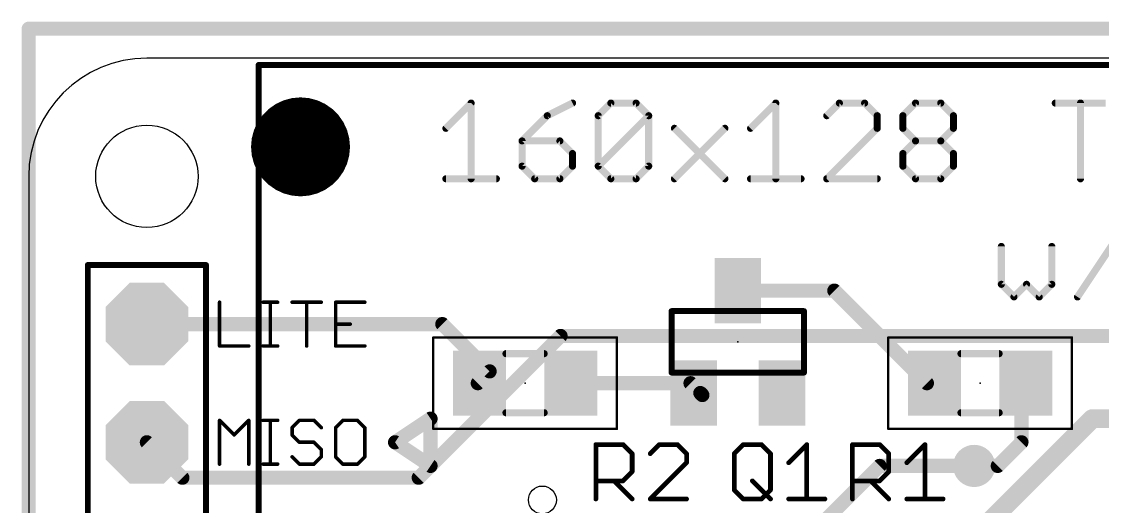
# Model space of a CAD drawing. Extents: x -28.1 to 32.2, y -17.9 to 17.9.
# Drawn here: x -28.09 to -4.86, y 7.51 to 17.93 of the extents above; entities that cross this region are included whole.
import ezdxf

# ---------------------------------------------------------------- set-up
doc = ezdxf.new("R2010")
doc.units = 0
for name, color, linetype in [('1', 12, 'CONTINUOUS'), ('16', 132, 'CONTINUOUS'), ('17', 110, 'CONTINUOUS'), ('18', 110, 'CONTINUOUS'), ('20', 53, 'CONTINUOUS'), ('21', 253, 'CONTINUOUS'), ('22', 253, 'CONTINUOUS'), ('23', 53, 'CONTINUOUS'), ('25', 253, 'CONTINUOUS'), ('39', 12, 'CONTINUOUS'), ('41', 12, 'CONTINUOUS'), ('51', 253, 'CONTINUOUS')]:
    doc.layers.add(name, color=color, linetype=linetype)

# ---------------------------------------------------------------- blocks, each defined once
blk = doc.blocks.new('RECT')
blk.add_solid([(-0.5, -0.5), (0.5, -0.5), (-0.5, 0.5), (0.5, 0.5)])
blk = doc.blocks.new('OCTAGONP')
at = {"const_width": 0.5}
blk.add_lwpolyline([(-0.25, -0.1036), (-0.25, 0.1036), (-0.1036, 0.25), (0.1036, 0.25), (0.25, 0.1036), (0.25, -0.1036), (0.1036, -0.25), (-0.1036, -0.25), (-0.25, -0.1036), (-0.25, 0.1036)], dxfattribs=at)
blk = doc.blocks.new('ROUNDP')
at = {"const_width": 0.5}
blk.add_lwpolyline([(0, -0.25, 1), (0, 0.25, 1), (0, -0.25)], format="xyb", dxfattribs=at)
blk = doc.blocks.new('PIE')
at = {"const_width": 0.5}
blk.add_lwpolyline([(0, -0.25, 1), (0, 0.25, 1), (0, -0.25)], format="xyb", dxfattribs=at)
blk = doc.blocks.new('ROUNDV')
at = {"const_width": 0.5}
blk.add_lwpolyline([(0, -0.25, 1), (0, 0.25, 1), (0, -0.25)], format="xyb", dxfattribs=at)

msp = doc.modelspace()

# ---------------------------------------------------------------- linework, layer by layer
at = {"layer": '1'}
for points, const_width in [([(-27.94, -17.78), (-27.94, 17.78)], 0.3048), ([(-27.94, 17.78), (27.94, 17.78)], 0.3048), ([(-10.625, 12.149), (-12.7, 12.149)], 0.3048), ([(-10.625, 12.149), (-8.636, 10.16)], 0.3048), ([(-19.05, 11.43), (-25.4, 11.43)], 0.3048), ([(-18.034, 10.414), (-19.05, 11.43)], 0.3048), ([(-18.288, 10.16), (-18.034, 10.414)], 0.3048), ([(-18.272, 10.16), (-18.288, 10.16)], 0.3048), ([(-13.716, 10.16), (-16.272, 10.16)], 0.3048), ([(-13.716, 10.16), (-13.505, 9.949)], 0.3048), ([(-8.636, 10.16), (-8.493, 10.16)], 0.3048), ([(-6.604, 10.16), (-6.493, 10.16)], 0.3048), ([(-6.604, 8.89), (-6.604, 10.16)], 0.3048), ([(-13.505, 9.949), (-13.65, 9.949)], 0.3048), ([(-13.505, 9.949), (-13.462, 9.906)], 0.3048), ([(-7.366, 7.112), (-5.08, 9.398)], 0.4064), ([(-5.08, 9.398), (8.636, 9.398)], 0.4064), ([(-7.112, 8.382), (-6.604, 8.89)], 0.3048), ([(-7.62, 8.382), (-7.112, 8.382)], 0.3048)]:
    msp.add_lwpolyline(points, dxfattribs=dict(at, const_width=const_width))
for points, const_width in [([(-27.8638, 17.78, 1), (-28.0162, 17.78)], 0.1524), ([(-27.94, 17.8562, 1), (-27.94, 17.7038)], 0.1524), ([(-12.7, 12.2252, 1), (-12.7, 12.0728)], 0.1524), ([(-10.5711, 12.2029, 1), (-10.6789, 12.0951)], 0.1524), ([(-10.625, 12.0728, 1), (-10.625, 12.2252)], 0.1524), ([(-25.4, 11.5062, 1), (-25.4, 11.3538)], 0.1524), ([(-18.9961, 11.4839, 1), (-19.1039, 11.3761)], 0.1524), ([(-19.05, 11.3538, 1), (-19.05, 11.5062)], 0.1524), ([(-17.9801, 10.3601, 1), (-18.0879, 10.4679)], 0.1524), ([(-18.0879, 10.3601, 1), (-17.9801, 10.4679)], 0.1524), ([(-18.288, 10.2362, 1), (-18.288, 10.0838)], 0.1524), ([(-18.3419, 10.2139, 1), (-18.2341, 10.1061)], 0.1524), ([(-18.272, 10.0838, 1), (-18.272, 10.2362)], 0.1524), ([(-16.272, 10.2362, 1), (-16.272, 10.0838)], 0.1524), ([(-13.6621, 10.2139, 1), (-13.7699, 10.1061)], 0.1524), ([(-13.716, 10.0838, 1), (-13.716, 10.2362)], 0.1524), ([(-8.636, 10.2362, 1), (-8.636, 10.0838)], 0.1524), ([(-8.6899, 10.1061, 1), (-8.5821, 10.2139)], 0.1524), ([(-8.493, 10.0838, 1), (-8.493, 10.2362)], 0.1524), ([(-6.604, 10.2362, 1), (-6.604, 10.0838)], 0.1524), ([(-6.5278, 10.16, 1), (-6.6802, 10.16)], 0.1524), ([(-6.493, 10.0838, 1), (-6.493, 10.2362)], 0.1524), ([(-13.65, 10.0252, 1), (-13.65, 9.8728)], 0.1524), ([(-13.4511, 10.0029, 1), (-13.5589, 9.8951)], 0.1524), ([(-13.5589, 9.8951, 1), (-13.4511, 10.0029)], 0.1524), ([(-13.5159, 9.8521, 1), (-13.4081, 9.9599)], 0.1524), ([(-13.505, 9.8728, 1), (-13.505, 10.0252)], 0.1524), ([(-5.08, 9.4996, 1), (-5.08, 9.2964)], 0.2032), ([(-5.0082, 9.3262, 1), (-5.1518, 9.4698)], 0.2032), ([(-6.6802, 8.89, 1), (-6.5278, 8.89)], 0.1524), ([(-6.5501, 8.8361, 1), (-6.6579, 8.9439)], 0.1524), ([(-7.62, 8.4582, 1), (-7.62, 8.3058)], 0.1524), ([(-7.1659, 8.4359, 1), (-7.0581, 8.3281)], 0.1524), ([(-7.112, 8.3058, 1), (-7.112, 8.4582)], 0.1524)]:
    msp.add_lwpolyline(points, format="xyb", dxfattribs=dict(at, const_width=const_width))
at = {"layer": '16', "const_width": 0.3048}
for points in [[(-27.94, -17.78), (-27.94, 17.78)], [(-27.94, 17.78), (27.94, 17.78)], [(-16.51, 11.176), (-19.558, 8.128)], [(-16.51, 11.176), (-1.778, 11.176)], [(-24.638, 8.128), (-25.4, 8.89)], [(-9.652, 8.382), (-10.922, 7.112)], [(-7.62, 8.382), (-9.652, 8.382)], [(-19.558, 8.128), (-24.638, 8.128)]]:
    msp.add_lwpolyline(points, dxfattribs=at)
at = {"layer": '16', "const_width": 0.1524}
for points in [[(-27.8638, 17.78, 1), (-28.0162, 17.78)], [(-27.94, 17.8562, 1), (-27.94, 17.7038)], [(-16.51, 11.2522, 1), (-16.51, 11.0998)], [(-16.4561, 11.1221, 1), (-16.5639, 11.2299)], [(-25.3461, 8.9439, 1), (-25.4539, 8.8361)], [(-9.652, 8.4582, 1), (-9.652, 8.3058)], [(-9.5981, 8.3281, 1), (-9.7059, 8.4359)], [(-7.62, 8.3058, 1), (-7.62, 8.4582)], [(-24.638, 8.2042, 1), (-24.638, 8.0518)], [(-24.6919, 8.0741, 1), (-24.5841, 8.1819)], [(-19.6119, 8.1819, 1), (-19.5041, 8.0741)], [(-19.558, 8.0518, 1), (-19.558, 8.2042)]]:
    msp.add_lwpolyline(points, format="xyb", dxfattribs=at)
at = {"layer": '20'}
for p, q in [((25.4, 17.145), (-25.4, 17.145)), ((-27.94, 14.605), (-27.94, -14.605))]:
    msp.add_line(p, q, dxfattribs=at)
for centre, radius in [((-25.4, 14.605), 1.1), ((-16.9, 7.65), 0.3)]:
    msp.add_circle(centre, radius, dxfattribs=at)
msp.add_arc((-25.4, 14.605), 2.54, 90, 180, dxfattribs=at)
at = {"layer": '21'}
for points, const_width in [([(-18.9738, 15.6389), (-18.4315, 16.1812)], 0.1524), ([(-18.4315, 16.1812), (-18.4315, 14.5542)], 0.1524), ([(-16.252, 16.1812), (-16.7943, 15.91)], 0.1524), ([(-15.6995, 15.91), (-15.4283, 16.1812)], 0.1524), ([(-15.4283, 16.1812), (-14.886, 16.1812)], 0.1524), ([(-14.886, 16.1812), (-14.6148, 15.91)], 0.1524), ([(-12.4252, 15.6389), (-11.8828, 16.1812)], 0.1524), ([(-11.8828, 16.1812), (-11.8828, 14.5542)], 0.1524), ([(-10.5169, 16.1812), (-10.788, 15.91)], 0.1524), ([(-9.9745, 16.1812), (-10.5169, 16.1812)], 0.1524), ([(-9.7034, 15.91), (-9.9745, 16.1812)], 0.1524), ([(-9.1509, 15.91), (-8.8797, 16.1812)], 0.1524), ([(-8.8797, 16.1812), (-8.3374, 16.1812)], 0.1524), ([(-8.3374, 16.1812), (-8.0662, 15.91)], 0.1524), ([(-5.8765, 16.1812), (-4.7919, 16.1812)], 0.1524), ([(-5.3342, 14.5542), (-5.3342, 16.1812)], 0.1524), ([(-16.7943, 15.91), (-17.3366, 15.3677)], 0.1524), ([(-15.6995, 14.8254), (-15.6995, 15.91)], 0.1524), ([(-15.6995, 14.8254), (-14.6148, 15.91)], 0.1524), ([(-14.6148, 15.91), (-14.6148, 14.8254)], 0.1524), ([(-9.7034, 15.6389), (-9.7034, 15.91)], 0.1524), ([(-9.1509, 15.6389), (-9.1509, 15.91)], 0.1524), ([(-8.0662, 15.91), (-8.0662, 15.6389)], 0.1524), ([(-14.0623, 15.6389), (-12.9777, 14.5542)], 0.1524), ([(-14.0623, 14.5542), (-12.9777, 15.6389)], 0.1524), ([(-10.788, 14.5542), (-9.7034, 15.6389)], 0.1524), ([(-8.8797, 15.3677), (-9.1509, 15.6389)], 0.1524), ([(-8.0662, 15.6389), (-8.3374, 15.3677)], 0.1524), ([(-17.3366, 15.3677), (-17.3366, 14.8254)], 0.1524), ([(-16.5232, 15.3677), (-17.3366, 15.3677)], 0.1524), ([(-16.252, 15.0965), (-16.5232, 15.3677)], 0.1524), ([(-9.1509, 15.0965), (-8.8797, 15.3677)], 0.1524), ([(-8.8797, 15.3677), (-8.3374, 15.3677)], 0.1524), ([(-8.3374, 15.3677), (-8.0662, 15.0965)], 0.1524), ([(-16.252, 14.8254), (-16.252, 15.0965)], 0.1524), ([(-9.1509, 14.8254), (-9.1509, 15.0965)], 0.1524), ([(-8.0662, 15.0965), (-8.0662, 14.8254)], 0.1524), ([(-17.3366, 14.8254), (-17.0655, 14.5542)], 0.1524), ([(-16.5232, 14.5542), (-16.252, 14.8254)], 0.1524), ([(-15.4283, 14.5542), (-15.6995, 14.8254)], 0.1524), ([(-14.6148, 14.8254), (-14.886, 14.5542)], 0.1524), ([(-8.8797, 14.5542), (-9.1509, 14.8254)], 0.1524), ([(-8.0662, 14.8254), (-8.3374, 14.5542)], 0.1524), ([(-18.9738, 14.5542), (-17.8891, 14.5542)], 0.1524), ([(-17.0655, 14.5542), (-16.5232, 14.5542)], 0.1524), ([(-14.886, 14.5542), (-15.4283, 14.5542)], 0.1524), ([(-12.4252, 14.5542), (-11.3405, 14.5542)], 0.1524), ([(-9.7034, 14.5542), (-10.788, 14.5542)], 0.1524), ([(-8.3374, 14.5542), (-8.8797, 14.5542)], 0.1524), ([(-5.3986, 12.0142), (-4.314, 13.6412)], 0.1524), ([(-7.0358, 13.0989), (-7.0358, 12.2854)], 0.1524), ([(-5.9511, 12.2854), (-5.9511, 13.0989)], 0.1524), ([(-26.67, -12.7), (-26.67, 12.7)], 0.127), ([(-26.67, 12.7), (-24.13, 12.7)], 0.127), ([(-24.13, 12.7), (-24.13, -12.7)], 0.127), ([(-7.0358, 12.2854), (-6.7646, 12.0142)], 0.1524), ([(-6.7646, 12.0142), (-6.4935, 12.2854)], 0.1524), ([(-6.4935, 12.2854), (-6.2223, 12.0142)], 0.1524), ([(-6.2223, 12.0142), (-5.9511, 12.2854)], 0.1524), ([(-23.8379, 11.9007), (-23.8379, 10.9601)], 0.0762), ([(-22.9024, 11.9007), (-22.5888, 11.9007)], 0.0762), ([(-22.7456, 10.9601), (-22.7456, 11.9007)], 0.0762), ([(-22.2787, 11.9007), (-21.6516, 11.9007)], 0.0762), ([(-21.9652, 10.9601), (-21.9652, 11.9007)], 0.0762), ([(-20.7161, 11.9007), (-21.3432, 11.9007)], 0.0762), ([(-21.3432, 11.9007), (-21.3432, 10.9601)], 0.0762), ([(-21.3432, 11.4304), (-21.0297, 11.4304)], 0.0762), ([(-23.8379, 10.9601), (-23.2108, 10.9601)], 0.0762), ([(-22.9024, 10.9601), (-22.5888, 10.9601)], 0.0762), ([(-21.3432, 10.9601), (-20.7161, 10.9601)], 0.0762), ([(-20.066, 8.89), (-19.304, 9.398)], 0.3048), ([(-19.304, 9.398), (-19.304, 8.382)], 0.3048), ([(-23.8379, 8.4201), (-23.8379, 9.3607)], 0.0762), ([(-23.8379, 9.3607), (-23.5244, 9.0472)], 0.0762), ([(-23.5244, 9.0472), (-23.2108, 9.3607)], 0.0762), ([(-23.2108, 9.3607), (-23.2108, 8.4201)], 0.0762), ([(-22.9024, 9.3607), (-22.5888, 9.3607)], 0.0762), ([(-22.7456, 8.4201), (-22.7456, 9.3607)], 0.0762), ([(-22.1219, 9.3607), (-22.2787, 9.2039)], 0.0762), ([(-21.8084, 9.3607), (-22.1219, 9.3607)], 0.0762), ([(-21.6516, 9.2039), (-21.8084, 9.3607)], 0.0762), ([(-21.1864, 9.3607), (-21.3432, 9.2039)], 0.0762), ([(-20.8729, 9.3607), (-21.1864, 9.3607)], 0.0762), ([(-20.7161, 9.2039), (-20.8729, 9.3607)], 0.0762), ([(-22.2787, 9.2039), (-22.2787, 9.0472)], 0.0762), ([(-22.2787, 9.0472), (-22.1219, 8.8904)], 0.0762), ([(-21.3432, 9.2039), (-21.3432, 8.5769)], 0.0762), ([(-20.7161, 8.5769), (-20.7161, 9.2039)], 0.0762), ([(-22.1219, 8.8904), (-21.8084, 8.8904)], 0.0762), ([(-21.8084, 8.8904), (-21.6516, 8.7336)], 0.0762), ([(-19.304, 8.382), (-20.066, 8.89)], 0.3048), ([(-22.1219, 8.4201), (-22.2787, 8.5769)], 0.0762), ([(-21.6516, 8.5769), (-21.8084, 8.4201)], 0.0762), ([(-21.6516, 8.7336), (-21.6516, 8.5769)], 0.0762), ([(-21.3432, 8.5769), (-21.1864, 8.4201)], 0.0762), ([(-20.8729, 8.4201), (-20.7161, 8.5769)], 0.0762), ([(-22.9024, 8.4201), (-22.5888, 8.4201)], 0.0762), ([(-21.8084, 8.4201), (-22.1219, 8.4201)], 0.0762), ([(-21.1864, 8.4201), (-20.8729, 8.4201)], 0.0762)]:
    msp.add_lwpolyline(points, dxfattribs=dict(at, const_width=const_width))
for points, const_width in [([(-18.3934, 16.1812, 1), (-18.4696, 16.1812)], 0.0762), ([(-18.4045, 16.1542, 1), (-18.4584, 16.2081)], 0.0762), ([(-16.2349, 16.1471, 1), (-16.269, 16.2153)], 0.0762), ([(-15.4283, 16.2193, 1), (-15.4283, 16.1431)], 0.0762), ([(-15.4014, 16.1542, 1), (-15.4553, 16.2081)], 0.0762), ([(-14.8591, 16.2081, 1), (-14.9129, 16.1542)], 0.0762), ([(-14.886, 16.1431, 1), (-14.886, 16.2193)], 0.0762), ([(-11.8447, 16.1812, 1), (-11.9209, 16.1812)], 0.0762), ([(-11.8559, 16.1542, 1), (-11.9098, 16.2081)], 0.0762), ([(-10.5169, 16.2193, 1), (-10.5169, 16.1431)], 0.0762), ([(-10.4899, 16.1542, 1), (-10.5438, 16.2081)], 0.0762), ([(-9.9476, 16.2081, 1), (-10.0015, 16.1542)], 0.0762), ([(-9.9745, 16.1431, 1), (-9.9745, 16.2193)], 0.0762), ([(-8.8797, 16.2193, 1), (-8.8797, 16.1431)], 0.0762), ([(-8.8528, 16.1542, 1), (-8.9066, 16.2081)], 0.0762), ([(-8.3104, 16.2081, 1), (-8.3643, 16.1542)], 0.0762), ([(-8.3374, 16.1431, 1), (-8.3374, 16.2193)], 0.0762), ([(-5.8765, 16.2193, 1), (-5.8765, 16.1431)], 0.0762), ([(-5.2961, 16.1812, 1), (-5.3723, 16.1812)], 0.0762), ([(-16.8114, 15.9441, 1), (-16.7773, 15.8759)], 0.0762), ([(-16.7674, 15.8831, 1), (-16.8213, 15.937)], 0.0762), ([(-15.6614, 15.91, 1), (-15.7376, 15.91)], 0.0762), ([(-15.7264, 15.937, 1), (-15.6725, 15.8831)], 0.0762), ([(-14.5767, 15.91, 1), (-14.6529, 15.91)], 0.0762), ([(-14.5879, 15.8831, 1), (-14.6418, 15.937)], 0.0762), ([(-14.6418, 15.8831, 1), (-14.5879, 15.937)], 0.0762), ([(-10.815, 15.937, 1), (-10.7611, 15.8831)], 0.0762), ([(-9.6653, 15.91, 1), (-9.7415, 15.91)], 0.0762), ([(-9.7303, 15.8831, 1), (-9.6764, 15.937)], 0.0762), ([(-9.1128, 15.91, 1), (-9.189, 15.91)], 0.0762), ([(-9.1778, 15.937, 1), (-9.1239, 15.8831)], 0.0762), ([(-8.0281, 15.91, 1), (-8.1043, 15.91)], 0.0762), ([(-8.0931, 15.8831, 1), (-8.0393, 15.937)], 0.0762), ([(-19.0007, 15.6658, 1), (-18.9469, 15.6119)], 0.0762), ([(-14.0354, 15.6658, 1), (-14.0893, 15.6119)], 0.0762), ([(-12.9507, 15.6119, 1), (-13.0046, 15.6658)], 0.0762), ([(-12.4521, 15.6658, 1), (-12.3982, 15.6119)], 0.0762), ([(-9.7415, 15.6389, 1), (-9.6653, 15.6389)], 0.0762), ([(-9.6764, 15.6119, 1), (-9.7303, 15.6658)], 0.0762), ([(-9.1239, 15.6658, 1), (-9.1778, 15.6119)], 0.0762), ([(-9.189, 15.6389, 1), (-9.1128, 15.6389)], 0.0762), ([(-8.1043, 15.6389, 1), (-8.0281, 15.6389)], 0.0762), ([(-8.0393, 15.6119, 1), (-8.0931, 15.6658)], 0.0762), ([(-17.2985, 15.3677, 1), (-17.3747, 15.3677)], 0.0762), ([(-17.3366, 15.4058, 1), (-17.3366, 15.3296)], 0.0762), ([(-17.3636, 15.3946, 1), (-17.3097, 15.3408)], 0.0762), ([(-16.4962, 15.3946, 1), (-16.5501, 15.3408)], 0.0762), ([(-16.5232, 15.3296, 1), (-16.5232, 15.4058)], 0.0762), ([(-8.8797, 15.4058, 1), (-8.8797, 15.3296)], 0.0762), ([(-8.8528, 15.3408, 1), (-8.9066, 15.3946)], 0.0762), ([(-8.9066, 15.3408, 1), (-8.8528, 15.3946)], 0.0762), ([(-8.3104, 15.3946, 1), (-8.3643, 15.3408)], 0.0762), ([(-8.3643, 15.3946, 1), (-8.3104, 15.3408)], 0.0762), ([(-8.3374, 15.3296, 1), (-8.3374, 15.4058)], 0.0762), ([(-16.2139, 15.0965, 1), (-16.2901, 15.0965)], 0.0762), ([(-16.2789, 15.0696, 1), (-16.225, 15.1235)], 0.0762), ([(-9.1128, 15.0965, 1), (-9.189, 15.0965)], 0.0762), ([(-9.1778, 15.1235, 1), (-9.1239, 15.0696)], 0.0762), ([(-8.0281, 15.0965, 1), (-8.1043, 15.0965)], 0.0762), ([(-8.0931, 15.0696, 1), (-8.0393, 15.1235)], 0.0762), ([(-17.3097, 14.8523, 1), (-17.3636, 14.7984)], 0.0762), ([(-16.225, 14.7984, 1), (-16.2789, 14.8523)], 0.0762), ([(-15.6725, 14.8523, 1), (-15.7264, 14.7984)], 0.0762), ([(-15.7264, 14.8523, 1), (-15.6725, 14.7984)], 0.0762), ([(-14.5879, 14.7984, 1), (-14.6418, 14.8523)], 0.0762), ([(-9.1239, 14.8523, 1), (-9.1778, 14.7984)], 0.0762), ([(-8.0393, 14.7984, 1), (-8.0931, 14.8523)], 0.0762), ([(-17.3747, 14.8254, 1), (-17.2985, 14.8254)], 0.0762), ([(-16.2901, 14.8254, 1), (-16.2139, 14.8254)], 0.0762), ([(-15.7376, 14.8254, 1), (-15.6614, 14.8254)], 0.0762), ([(-14.6529, 14.8254, 1), (-14.5767, 14.8254)], 0.0762), ([(-9.189, 14.8254, 1), (-9.1128, 14.8254)], 0.0762), ([(-8.1043, 14.8254, 1), (-8.0281, 14.8254)], 0.0762), ([(-18.9738, 14.5923, 1), (-18.9738, 14.5161)], 0.0762), ([(-18.4696, 14.5542, 1), (-18.3934, 14.5542)], 0.0762), ([(-17.8891, 14.5161, 1), (-17.8891, 14.5923)], 0.0762), ([(-17.0655, 14.5923, 1), (-17.0655, 14.5161)], 0.0762), ([(-17.0924, 14.5273, 1), (-17.0385, 14.5811)], 0.0762), ([(-16.5501, 14.5811, 1), (-16.4962, 14.5273)], 0.0762), ([(-16.5232, 14.5161, 1), (-16.5232, 14.5923)], 0.0762), ([(-15.4283, 14.5923, 1), (-15.4283, 14.5161)], 0.0762), ([(-15.4553, 14.5273, 1), (-15.4014, 14.5811)], 0.0762), ([(-14.9129, 14.5811, 1), (-14.8591, 14.5273)], 0.0762), ([(-14.886, 14.5161, 1), (-14.886, 14.5923)], 0.0762), ([(-14.0893, 14.5811, 1), (-14.0354, 14.5273)], 0.0762), ([(-13.0046, 14.5273, 1), (-12.9507, 14.5811)], 0.0762), ([(-12.4252, 14.5923, 1), (-12.4252, 14.5161)], 0.0762), ([(-11.9209, 14.5542, 1), (-11.8447, 14.5542)], 0.0762), ([(-11.3405, 14.5161, 1), (-11.3405, 14.5923)], 0.0762), ([(-10.788, 14.5923, 1), (-10.788, 14.5161)], 0.0762), ([(-10.815, 14.5811, 1), (-10.7611, 14.5273)], 0.0762), ([(-9.7034, 14.5161, 1), (-9.7034, 14.5923)], 0.0762), ([(-8.8797, 14.5923, 1), (-8.8797, 14.5161)], 0.0762), ([(-8.9066, 14.5273, 1), (-8.8528, 14.5811)], 0.0762), ([(-8.3643, 14.5811, 1), (-8.3104, 14.5273)], 0.0762), ([(-8.3374, 14.5161, 1), (-8.3374, 14.5923)], 0.0762), ([(-5.3723, 14.5542, 1), (-5.2961, 14.5542)], 0.0762), ([(-6.9977, 13.0989, 1), (-7.0739, 13.0989)], 0.0762), ([(-5.913, 13.0989, 1), (-5.9892, 13.0989)], 0.0762), ([(-26.67, 12.7318, 1), (-26.67, 12.6683)], 0.0635), ([(-26.6383, 12.7, 1), (-26.7018, 12.7)], 0.0635), ([(-24.0983, 12.7, 1), (-24.1618, 12.7)], 0.0635), ([(-24.13, 12.6683, 1), (-24.13, 12.7318)], 0.0635), ([(-7.0089, 12.3123, 1), (-7.0627, 12.2584)], 0.0762), ([(-7.0739, 12.2854, 1), (-6.9977, 12.2854)], 0.0762), ([(-6.4665, 12.3123, 1), (-6.5204, 12.2584)], 0.0762), ([(-6.4665, 12.2584, 1), (-6.5204, 12.3123)], 0.0762), ([(-5.9892, 12.2854, 1), (-5.913, 12.2854)], 0.0762), ([(-5.9242, 12.2584, 1), (-5.9781, 12.3123)], 0.0762), ([(-6.7916, 12.0411, 1), (-6.7377, 11.9873)], 0.0762), ([(-6.7916, 11.9873, 1), (-6.7377, 12.0411)], 0.0762), ([(-6.2492, 12.0411, 1), (-6.1954, 11.9873)], 0.0762), ([(-6.2492, 11.9873, 1), (-6.1954, 12.0411)], 0.0762), ([(-23.8189, 11.9007, 1), (-23.857, 11.9007)], 0.0381), ([(-22.9024, 11.9198, 1), (-22.9024, 11.8817)], 0.0381), ([(-22.7266, 11.9007, 1), (-22.7647, 11.9007)], 0.0381), ([(-22.5888, 11.8817, 1), (-22.5888, 11.9198)], 0.0381), ([(-22.2787, 11.9198, 1), (-22.2787, 11.8817)], 0.0381), ([(-21.9461, 11.9007, 1), (-21.9842, 11.9007)], 0.0381), ([(-21.6516, 11.8817, 1), (-21.6516, 11.9198)], 0.0381), ([(-21.3432, 11.9198, 1), (-21.3432, 11.8817)], 0.0381), ([(-21.3241, 11.9007, 1), (-21.3622, 11.9007)], 0.0381), ([(-20.7161, 11.8817, 1), (-20.7161, 11.9198)], 0.0381), ([(-5.4303, 12.0353, 1), (-5.3669, 11.9931)], 0.0762), ([(-21.3432, 11.4495, 1), (-21.3432, 11.4114)], 0.0381), ([(-21.0297, 11.4114, 1), (-21.0297, 11.4495)], 0.0381), ([(-23.8379, 10.9792, 1), (-23.8379, 10.9411)], 0.0381), ([(-23.857, 10.9601, 1), (-23.8189, 10.9601)], 0.0381), ([(-23.2108, 10.9411, 1), (-23.2108, 10.9792)], 0.0381), ([(-22.9024, 10.9792, 1), (-22.9024, 10.9411)], 0.0381), ([(-22.7647, 10.9601, 1), (-22.7266, 10.9601)], 0.0381), ([(-22.5888, 10.9411, 1), (-22.5888, 10.9792)], 0.0381), ([(-21.9842, 10.9601, 1), (-21.9461, 10.9601)], 0.0381), ([(-21.3432, 10.9792, 1), (-21.3432, 10.9411)], 0.0381), ([(-21.3622, 10.9601, 1), (-21.3241, 10.9601)], 0.0381), ([(-20.7161, 10.9411, 1), (-20.7161, 10.9792)], 0.0381), ([(-19.2278, 9.398, 1), (-19.3802, 9.398)], 0.1524), ([(-19.2617, 9.3346, 1), (-19.3463, 9.4614)], 0.1524), ([(-23.8189, 9.3607, 1), (-23.857, 9.3607)], 0.0381), ([(-23.8244, 9.3742, 1), (-23.8514, 9.3472)], 0.0381), ([(-23.1918, 9.3607, 1), (-23.2299, 9.3607)], 0.0381), ([(-23.1974, 9.3472, 1), (-23.2243, 9.3742)], 0.0381), ([(-22.9024, 9.3798, 1), (-22.9024, 9.3417)], 0.0381), ([(-22.7266, 9.3607, 1), (-22.7647, 9.3607)], 0.0381), ([(-22.5888, 9.3417, 1), (-22.5888, 9.3798)], 0.0381), ([(-22.1219, 9.3798, 1), (-22.1219, 9.3417)], 0.0381), ([(-22.1085, 9.3472, 1), (-22.1354, 9.3742)], 0.0381), ([(-21.7949, 9.3742, 1), (-21.8219, 9.3472)], 0.0381), ([(-21.8084, 9.3417, 1), (-21.8084, 9.3798)], 0.0381), ([(-21.1864, 9.3798, 1), (-21.1864, 9.3417)], 0.0381), ([(-21.1729, 9.3472, 1), (-21.1999, 9.3742)], 0.0381), ([(-20.8594, 9.3742, 1), (-20.8864, 9.3472)], 0.0381), ([(-20.8729, 9.3417, 1), (-20.8729, 9.3798)], 0.0381), ([(-23.5378, 9.0606, 1), (-23.5109, 9.0337)], 0.0381), ([(-23.5378, 9.0337, 1), (-23.5109, 9.0606)], 0.0381), ([(-22.2597, 9.2039, 1), (-22.2978, 9.2039)], 0.0381), ([(-22.2922, 9.2174, 1), (-22.2652, 9.1905)], 0.0381), ([(-22.2652, 9.0606, 1), (-22.2922, 9.0337)], 0.0381), ([(-22.2978, 9.0472, 1), (-22.2597, 9.0472)], 0.0381), ([(-21.6651, 9.1905, 1), (-21.6382, 9.2174)], 0.0381), ([(-21.3241, 9.2039, 1), (-21.3622, 9.2039)], 0.0381), ([(-21.3567, 9.2174, 1), (-21.3297, 9.1905)], 0.0381), ([(-20.6971, 9.2039, 1), (-20.7352, 9.2039)], 0.0381), ([(-20.7296, 9.1905, 1), (-20.7026, 9.2174)], 0.0381), ([(-22.1219, 8.9094, 1), (-22.1219, 8.8713)], 0.0381), ([(-22.1354, 8.8769, 1), (-22.1085, 8.9039)], 0.0381), ([(-21.7949, 8.9039, 1), (-21.8219, 8.8769)], 0.0381), ([(-21.8084, 8.8713, 1), (-21.8084, 8.9094)], 0.0381), ([(-20.0237, 8.9534, 1), (-20.1083, 8.8266)], 0.1524), ([(-20.1083, 8.9534, 1), (-20.0237, 8.8266)], 0.1524), ([(-22.2652, 8.5903, 1), (-22.2922, 8.5634)], 0.0381), ([(-21.6326, 8.7336, 1), (-21.6707, 8.7336)], 0.0381), ([(-21.6707, 8.5769, 1), (-21.6326, 8.5769)], 0.0381), ([(-21.6651, 8.7202, 1), (-21.6382, 8.7471)], 0.0381), ([(-21.6382, 8.5634, 1), (-21.6651, 8.5903)], 0.0381), ([(-21.3297, 8.5903, 1), (-21.3567, 8.5634)], 0.0381), ([(-21.3622, 8.5769, 1), (-21.3241, 8.5769)], 0.0381), ([(-20.7352, 8.5769, 1), (-20.6971, 8.5769)], 0.0381), ([(-20.7026, 8.5634, 1), (-20.7296, 8.5903)], 0.0381), ([(-23.857, 8.4201, 1), (-23.8189, 8.4201)], 0.0381), ([(-23.2299, 8.4201, 1), (-23.1918, 8.4201)], 0.0381), ([(-22.9024, 8.4391, 1), (-22.9024, 8.401)], 0.0381), ([(-22.7647, 8.4201, 1), (-22.7266, 8.4201)], 0.0381), ([(-22.5888, 8.401, 1), (-22.5888, 8.4391)], 0.0381), ([(-22.1219, 8.4391, 1), (-22.1219, 8.401)], 0.0381), ([(-22.1354, 8.4066, 1), (-22.1085, 8.4336)], 0.0381), ([(-21.8219, 8.4336, 1), (-21.7949, 8.4066)], 0.0381), ([(-21.8084, 8.401, 1), (-21.8084, 8.4391)], 0.0381), ([(-21.1864, 8.4391, 1), (-21.1864, 8.401)], 0.0381), ([(-21.1999, 8.4066, 1), (-21.1729, 8.4336)], 0.0381), ([(-20.8864, 8.4336, 1), (-20.8594, 8.4066)], 0.0381), ([(-20.8729, 8.401, 1), (-20.8729, 8.4391)], 0.0381), ([(-19.3802, 8.382, 1), (-19.2278, 8.382)], 0.1524), ([(-19.3463, 8.3186, 1), (-19.2617, 8.4454)], 0.1524)]:
    msp.add_lwpolyline(points, format="xyb", dxfattribs=dict(at, const_width=const_width))
at = {"layer": '22', "const_width": 0.127}
for points in [[(23, 17), (-23, 17)], [(-23, 17), (-23, -17)]]:
    msp.add_lwpolyline(points, dxfattribs=at)
at = {"layer": '22', "const_width": 0.0635}
for points in [[(-23, 17.0317, 1), (-23, 16.9683)], [(-22.9683, 17, 1), (-23.0317, 17)]]:
    msp.add_lwpolyline(points, format="xyb", dxfattribs=at)
at = {"layer": '23'}
for p in [(-22.098, 15.24), (-12.7, 11.049), (-17.272, 10.16), (-7.493, 10.16)]:
    msp.add_point(p, dxfattribs=at)
at = {"layer": '25', "const_width": 0.1016}
for points in [[(-15.75, 7.6708), (-15.75, 8.8402)], [(-15.75, 8.8402), (-15.1653, 8.8402)], [(-15.1653, 8.8402), (-14.9704, 8.6453)], [(-14.3857, 8.8402), (-14.5806, 8.6453)], [(-13.9959, 8.8402), (-14.3857, 8.8402)], [(-13.801, 8.6453), (-13.9959, 8.8402)], [(-12.7762, 8.6453), (-12.5813, 8.8402)], [(-12.5813, 8.8402), (-12.1915, 8.8402)], [(-12.1915, 8.8402), (-11.9966, 8.6453)], [(-11.6068, 8.4504), (-11.217, 8.8402)], [(-11.217, 8.8402), (-11.217, 7.6708)], [(-10.2362, 7.6708), (-10.2362, 8.8402)], [(-10.2362, 8.8402), (-9.6515, 8.8402)], [(-9.6515, 8.8402), (-9.4566, 8.6453)], [(-9.0668, 8.4504), (-8.677, 8.8402)], [(-8.677, 8.8402), (-8.677, 7.6708)], [(-14.9704, 8.6453), (-14.9704, 8.2555)], [(-13.801, 8.4504), (-13.801, 8.6453)], [(-12.7762, 7.8657), (-12.7762, 8.6453)], [(-11.9966, 8.6453), (-11.9966, 7.8657)], [(-9.4566, 8.6453), (-9.4566, 8.2555)], [(-14.5806, 7.6708), (-13.801, 8.4504)], [(-14.9704, 8.2555), (-15.1653, 8.0606)], [(-9.4566, 8.2555), (-9.6515, 8.0606)], [(-15.1653, 8.0606), (-15.75, 8.0606)], [(-15.3602, 8.0606), (-14.9704, 7.6708)], [(-12.5813, 7.6708), (-12.7762, 7.8657)], [(-12.3864, 8.0606), (-11.9966, 7.6708)], [(-11.9966, 7.8657), (-12.1915, 7.6708)], [(-9.6515, 8.0606), (-10.2362, 8.0606)], [(-9.8464, 8.0606), (-9.4566, 7.6708)], [(-13.801, 7.6708), (-14.5806, 7.6708)], [(-12.1915, 7.6708), (-12.5813, 7.6708)], [(-11.6068, 7.6708), (-10.8272, 7.6708)], [(-9.0668, 7.6708), (-8.2872, 7.6708)]]:
    msp.add_lwpolyline(points, dxfattribs=at)
at = {"layer": '25', "const_width": 0.0508}
for points in [[(-15.7246, 8.8402, 1), (-15.7754, 8.8402)], [(-15.75, 8.8656, 1), (-15.75, 8.8148)], [(-15.1473, 8.8582, 1), (-15.1833, 8.8222)], [(-15.1653, 8.8148, 1), (-15.1653, 8.8656)], [(-14.3857, 8.8656, 1), (-14.3857, 8.8148)], [(-14.3677, 8.8222, 1), (-14.4037, 8.8582)], [(-13.9779, 8.8582, 1), (-14.0139, 8.8222)], [(-13.9959, 8.8148, 1), (-13.9959, 8.8656)], [(-12.5813, 8.8656, 1), (-12.5813, 8.8148)], [(-12.5633, 8.8222, 1), (-12.5993, 8.8582)], [(-12.1735, 8.8582, 1), (-12.2095, 8.8222)], [(-12.1915, 8.8148, 1), (-12.1915, 8.8656)], [(-11.1916, 8.8402, 1), (-11.2424, 8.8402)], [(-11.199, 8.8222, 1), (-11.235, 8.8582)], [(-10.2108, 8.8402, 1), (-10.2616, 8.8402)], [(-10.2362, 8.8656, 1), (-10.2362, 8.8148)], [(-9.6335, 8.8582, 1), (-9.6695, 8.8222)], [(-9.6515, 8.8148, 1), (-9.6515, 8.8656)], [(-8.6516, 8.8402, 1), (-8.7024, 8.8402)], [(-8.659, 8.8222, 1), (-8.695, 8.8582)], [(-14.945, 8.6453, 1), (-14.9958, 8.6453)], [(-14.9884, 8.6273, 1), (-14.9524, 8.6633)], [(-14.5986, 8.6633, 1), (-14.5626, 8.6273)], [(-13.7756, 8.6453, 1), (-13.8264, 8.6453)], [(-13.819, 8.6273, 1), (-13.783, 8.6633)], [(-12.7942, 8.6633, 1), (-12.7582, 8.6273)], [(-12.7508, 8.6453, 1), (-12.8016, 8.6453)], [(-11.9712, 8.6453, 1), (-12.022, 8.6453)], [(-12.0146, 8.6273, 1), (-11.9786, 8.6633)], [(-9.4312, 8.6453, 1), (-9.482, 8.6453)], [(-9.4746, 8.6273, 1), (-9.4386, 8.6633)], [(-13.8264, 8.4504, 1), (-13.7756, 8.4504)], [(-13.783, 8.4324, 1), (-13.819, 8.4684)], [(-11.6248, 8.4684, 1), (-11.5888, 8.4324)], [(-9.0848, 8.4684, 1), (-9.0488, 8.4324)], [(-14.9958, 8.2555, 1), (-14.945, 8.2555)], [(-14.9524, 8.2375, 1), (-14.9884, 8.2735)], [(-9.482, 8.2555, 1), (-9.4312, 8.2555)], [(-9.4386, 8.2375, 1), (-9.4746, 8.2735)], [(-15.75, 8.086, 1), (-15.75, 8.0352)], [(-15.3422, 8.0786, 1), (-15.3782, 8.0426)], [(-15.1833, 8.0786, 1), (-15.1473, 8.0426)], [(-15.1653, 8.0352, 1), (-15.1653, 8.086)], [(-12.7582, 7.8837, 1), (-12.7942, 7.8477)], [(-12.3684, 8.0786, 1), (-12.4044, 8.0426)], [(-11.9786, 7.8477, 1), (-12.0146, 7.8837)], [(-10.2362, 8.086, 1), (-10.2362, 8.0352)], [(-9.8284, 8.0786, 1), (-9.8644, 8.0426)], [(-9.6695, 8.0786, 1), (-9.6335, 8.0426)], [(-9.6515, 8.0352, 1), (-9.6515, 8.086)], [(-15.7754, 7.6708, 1), (-15.7246, 7.6708)], [(-14.9884, 7.6528, 1), (-14.9524, 7.6888)], [(-14.5986, 7.6888, 1), (-14.5626, 7.6528)], [(-14.5806, 7.6962, 1), (-14.5806, 7.6454)], [(-13.801, 7.6454, 1), (-13.801, 7.6962)], [(-12.8016, 7.8657, 1), (-12.7508, 7.8657)], [(-12.5813, 7.6962, 1), (-12.5813, 7.6454)], [(-12.5993, 7.6528, 1), (-12.5633, 7.6888)], [(-12.2095, 7.6888, 1), (-12.1735, 7.6528)], [(-12.1915, 7.6454, 1), (-12.1915, 7.6962)], [(-12.022, 7.8657, 1), (-11.9712, 7.8657)], [(-12.0146, 7.6528, 1), (-11.9786, 7.6888)], [(-11.6068, 7.6962, 1), (-11.6068, 7.6454)], [(-11.2424, 7.6708, 1), (-11.1916, 7.6708)], [(-10.8272, 7.6454, 1), (-10.8272, 7.6962)], [(-10.2616, 7.6708, 1), (-10.2108, 7.6708)], [(-9.4746, 7.6528, 1), (-9.4386, 7.6888)], [(-9.0668, 7.6962, 1), (-9.0668, 7.6454)], [(-8.7024, 7.6708, 1), (-8.6516, 7.6708)], [(-8.2872, 7.6454, 1), (-8.2872, 7.6962)]]:
    msp.add_lwpolyline(points, format="xyb", dxfattribs=at)
at = {"layer": '39', "const_width": 0.0508}
for points in [[(-19.245, 9.177), (-19.245, 11.143)], [(-19.245, 11.143), (-15.299, 11.143)], [(-15.299, 11.143), (-15.299, 9.177)], [(-9.466, 9.177), (-9.466, 11.143)], [(-9.466, 11.143), (-5.52, 11.143)], [(-5.52, 11.143), (-5.52, 9.177)], [(-15.299, 9.177), (-19.245, 9.177)], [(-5.52, 9.177), (-9.466, 9.177)]]:
    msp.add_lwpolyline(points, dxfattribs=at)
at = {"layer": '39', "const_width": 0.0254}
for points in [[(-19.2323, 11.143, 1), (-19.2577, 11.143)], [(-19.245, 11.1557, 1), (-19.245, 11.1303)], [(-15.2863, 11.143, 1), (-15.3117, 11.143)], [(-15.299, 11.1303, 1), (-15.299, 11.1557)], [(-9.4533, 11.143, 1), (-9.4787, 11.143)], [(-9.466, 11.1557, 1), (-9.466, 11.1303)], [(-5.5073, 11.143, 1), (-5.5327, 11.143)], [(-5.52, 11.1303, 1), (-5.52, 11.1557)], [(-19.245, 9.1897, 1), (-19.245, 9.1643)], [(-19.2577, 9.177, 1), (-19.2323, 9.177)], [(-15.3117, 9.177, 1), (-15.2863, 9.177)], [(-15.299, 9.1643, 1), (-15.299, 9.1897)], [(-9.466, 9.1897, 1), (-9.466, 9.1643)], [(-9.4787, 9.177, 1), (-9.4533, 9.177)], [(-5.5327, 9.177, 1), (-5.5073, 9.177)], [(-5.52, 9.1643, 1), (-5.52, 9.1897)]]:
    msp.add_lwpolyline(points, format="xyb", dxfattribs=at)
at = {"layer": '41', "const_width": 0.127}
for points in [[(-22.2716, 16.2248), (-22.44, 16.1797)], [(-22.098, 16.24), (-22.2716, 16.2248)], [(-21.9244, 16.2248), (-22.098, 16.24)], [(-21.756, 16.1797), (-21.9244, 16.2248)], [(-22.7408, 16.006), (-22.864, 15.8828)], [(-22.7448, 16.002), (-21.4512, 16.002)], [(-22.598, 16.106), (-22.7408, 16.006)], [(-22.44, 16.1797), (-22.598, 16.106)], [(-22.5487, 16.129), (-21.6473, 16.129)], [(-21.598, 16.106), (-21.756, 16.1797)], [(-21.4552, 16.006), (-21.598, 16.106)], [(-21.332, 15.8828), (-21.4552, 16.006)], [(-22.964, 15.74), (-23.0377, 15.582)], [(-22.864, 15.8828), (-22.964, 15.74)], [(-22.9584, 15.748), (-21.2376, 15.748)], [(-22.8695, 15.875), (-21.3265, 15.875)], [(-21.232, 15.74), (-21.332, 15.8828)], [(-21.1583, 15.582), (-21.232, 15.74)], [(-23.0377, 15.582), (-23.0828, 15.4136)], [(-23.0195, 15.621), (-21.1765, 15.621)], [(-21.1132, 15.4136), (-21.1583, 15.582)], [(-23.0828, 15.4136), (-23.098, 15.24)], [(-23.0869, 15.367), (-21.1091, 15.367)], [(-23.0613, 15.494), (-21.1347, 15.494)], [(-21.098, 15.24), (-21.1132, 15.4136)], [(-23.098, 15.24), (-23.0828, 15.0664)], [(-23.098, 15.24), (-21.098, 15.24)], [(-23.0869, 15.113), (-21.1091, 15.113)], [(-23.0828, 15.0664), (-23.0377, 14.898)], [(-21.1583, 14.898), (-21.1132, 15.0664)], [(-21.1132, 15.0664), (-21.098, 15.24)], [(-23.0613, 14.986), (-21.1347, 14.986)], [(-23.0377, 14.898), (-22.964, 14.74)], [(-23.0195, 14.859), (-21.1765, 14.859)], [(-21.232, 14.74), (-21.1583, 14.898)], [(-22.964, 14.74), (-22.864, 14.5972)], [(-22.9584, 14.732), (-21.2376, 14.732)], [(-22.8695, 14.605), (-21.3265, 14.605)], [(-22.864, 14.5972), (-22.7408, 14.474)], [(-21.4552, 14.474), (-21.332, 14.5972)], [(-21.332, 14.5972), (-21.232, 14.74)], [(-22.7448, 14.478), (-21.4512, 14.478)], [(-22.7408, 14.474), (-22.598, 14.374)], [(-22.598, 14.374), (-22.44, 14.3003)], [(-22.5487, 14.351), (-21.6473, 14.351)], [(-21.756, 14.3003), (-21.598, 14.374)], [(-21.598, 14.374), (-21.4552, 14.474)], [(-22.44, 14.3003), (-22.2716, 14.2552)], [(-22.2716, 14.2552), (-22.098, 14.24)], [(-22.098, 14.24), (-21.9244, 14.2552)], [(-21.9244, 14.2552), (-21.756, 14.3003)]]:
    msp.add_lwpolyline(points, dxfattribs=at)
at = {"layer": '41', "const_width": 0.0635}
for points in [[(-22.2744, 16.2564, 1), (-22.2689, 16.1932)], [(-22.2634, 16.1941, 1), (-22.2799, 16.2555)], [(-22.0952, 16.2716, 1), (-22.1008, 16.2084)], [(-22.0952, 16.2084, 1), (-22.1008, 16.2716)], [(-21.9161, 16.2555, 1), (-21.9326, 16.1941)], [(-21.9271, 16.1932, 1), (-21.9216, 16.2564)], [(-22.7448, 16.0338, 1), (-22.7448, 15.9703)], [(-22.759, 16.0321, 1), (-22.7226, 15.98)], [(-22.7183, 15.9836, 1), (-22.7632, 16.0285)], [(-22.6114, 16.1348, 1), (-22.5846, 16.0772)], [(-22.5798, 16.08, 1), (-22.6162, 16.132)], [(-22.5487, 16.1608, 1), (-22.5487, 16.0973)], [(-22.4482, 16.2104, 1), (-22.4318, 16.149)], [(-22.4266, 16.1509, 1), (-22.4534, 16.2085)], [(-21.7426, 16.2085, 1), (-21.7694, 16.1509)], [(-21.7642, 16.149, 1), (-21.7478, 16.2104)], [(-21.6473, 16.0973, 1), (-21.6473, 16.1608)], [(-21.5798, 16.132, 1), (-21.6162, 16.08)], [(-21.6114, 16.0772, 1), (-21.5846, 16.1348)], [(-21.4328, 16.0285, 1), (-21.4777, 15.9836)], [(-21.4734, 15.98, 1), (-21.437, 16.0321)], [(-21.4512, 15.9703, 1), (-21.4512, 16.0338)], [(-22.9352, 15.7266, 1), (-22.9928, 15.7534)], [(-22.9584, 15.7798, 1), (-22.9584, 15.7163)], [(-22.8695, 15.9068, 1), (-22.8695, 15.8432)], [(-22.8865, 15.9052, 1), (-22.8416, 15.8603)], [(-22.838, 15.8646, 1), (-22.8901, 15.901)], [(-21.3059, 15.901, 1), (-21.358, 15.8646)], [(-21.3544, 15.8603, 1), (-21.3095, 15.9052)], [(-21.3265, 15.8432, 1), (-21.3265, 15.9068)], [(-21.2032, 15.7534, 1), (-21.2608, 15.7266)], [(-21.2376, 15.7163, 1), (-21.2376, 15.7798)], [(-23.0665, 15.5954, 1), (-23.0089, 15.5686)], [(-23.007, 15.5738, 1), (-23.0684, 15.5902)], [(-23.0195, 15.6528, 1), (-23.0195, 15.5892)], [(-22.99, 15.7582, 1), (-22.938, 15.7218)], [(-21.258, 15.7218, 1), (-21.206, 15.7582)], [(-21.1276, 15.5902, 1), (-21.189, 15.5738)], [(-21.1871, 15.5686, 1), (-21.1295, 15.5954)], [(-21.1765, 15.5892, 1), (-21.1765, 15.6528)], [(-23.0869, 15.3988, 1), (-23.0869, 15.3353)], [(-23.1135, 15.4219, 1), (-23.0521, 15.4054)], [(-23.0512, 15.4109, 1), (-23.1144, 15.4164)], [(-23.0613, 15.5258, 1), (-23.0613, 15.4623)], [(-21.0816, 15.4164, 1), (-21.1448, 15.4109)], [(-21.1439, 15.4054, 1), (-21.0825, 15.4219)], [(-21.1347, 15.4623, 1), (-21.1347, 15.5258)], [(-21.1091, 15.3353, 1), (-21.1091, 15.3988)], [(-23.098, 15.2718, 1), (-23.098, 15.2082)], [(-23.0664, 15.2428, 1), (-23.1296, 15.2372)], [(-23.1296, 15.2428, 1), (-23.0664, 15.2372)], [(-23.0869, 15.1448, 1), (-23.0869, 15.0813)], [(-23.0521, 15.0746, 1), (-23.1135, 15.0581)], [(-23.1144, 15.0636, 1), (-23.0512, 15.0691)], [(-21.1448, 15.0691, 1), (-21.0816, 15.0636)], [(-21.0825, 15.0581, 1), (-21.1439, 15.0746)], [(-21.0664, 15.2372, 1), (-21.1296, 15.2428)], [(-21.1296, 15.2372, 1), (-21.0664, 15.2428)], [(-21.1091, 15.0813, 1), (-21.1091, 15.1448)], [(-21.098, 15.2082, 1), (-21.098, 15.2718)], [(-23.0613, 15.0178, 1), (-23.0613, 14.9543)], [(-23.0089, 14.9114, 1), (-23.0665, 14.8846)], [(-23.0684, 14.8898, 1), (-23.007, 14.9062)], [(-23.0195, 14.8908, 1), (-23.0195, 14.8272)], [(-21.189, 14.9062, 1), (-21.1276, 14.8898)], [(-21.1295, 14.8846, 1), (-21.1871, 14.9114)], [(-21.1765, 14.8272, 1), (-21.1765, 14.8908)], [(-21.1347, 14.9543, 1), (-21.1347, 15.0178)], [(-22.938, 14.7582, 1), (-22.99, 14.7218)], [(-22.9928, 14.7266, 1), (-22.9352, 14.7534)], [(-22.9584, 14.7638, 1), (-22.9584, 14.7003)], [(-22.8695, 14.6368, 1), (-22.8695, 14.5732)], [(-22.8416, 14.6197, 1), (-22.8865, 14.5748)], [(-22.8901, 14.579, 1), (-22.838, 14.6154)], [(-21.358, 14.6154, 1), (-21.3059, 14.579)], [(-21.3095, 14.5748, 1), (-21.3544, 14.6197)], [(-21.3265, 14.5732, 1), (-21.3265, 14.6368)], [(-21.2608, 14.7534, 1), (-21.2032, 14.7266)], [(-21.206, 14.7218, 1), (-21.258, 14.7582)], [(-21.2376, 14.7003, 1), (-21.2376, 14.7638)], [(-22.7448, 14.5098, 1), (-22.7448, 14.4463)], [(-22.7226, 14.5, 1), (-22.759, 14.4479)], [(-22.7632, 14.4515, 1), (-22.7183, 14.4964)], [(-22.5846, 14.4028, 1), (-22.6114, 14.3452)], [(-22.6162, 14.348, 1), (-22.5798, 14.4)], [(-22.5487, 14.3828, 1), (-22.5487, 14.3193)], [(-21.6473, 14.3193, 1), (-21.6473, 14.3828)], [(-21.6162, 14.4, 1), (-21.5798, 14.348)], [(-21.5846, 14.3452, 1), (-21.6114, 14.4028)], [(-21.4777, 14.4964, 1), (-21.4328, 14.4515)], [(-21.437, 14.4479, 1), (-21.4734, 14.5)], [(-21.4512, 14.4463, 1), (-21.4512, 14.5098)], [(-22.4318, 14.331, 1), (-22.4482, 14.2696)], [(-22.4534, 14.2715, 1), (-22.4266, 14.3291)], [(-22.2689, 14.2868, 1), (-22.2744, 14.2236)], [(-22.2799, 14.2245, 1), (-22.2634, 14.2859)], [(-22.1008, 14.2716, 1), (-22.0952, 14.2084)], [(-22.1008, 14.2084, 1), (-22.0952, 14.2716)], [(-21.9326, 14.2859, 1), (-21.9161, 14.2245)], [(-21.9216, 14.2236, 1), (-21.9271, 14.2868)], [(-21.7694, 14.3291, 1), (-21.7426, 14.2715)], [(-21.7478, 14.2696, 1), (-21.7642, 14.331)]]:
    msp.add_lwpolyline(points, format="xyb", dxfattribs=at)
at = {"layer": '51'}
for points, const_width in [([(-14.0907, 11.7094, 1), (-14.1542, 11.7094)], 0.0635), ([(-14.1224, 11.7412, 1), (-14.1224, 11.6776)], 0.0635), ([(-11.2459, 11.7094, 1), (-11.3094, 11.7094)], 0.0635), ([(-11.2776, 11.6776, 1), (-11.2776, 11.7412)], 0.0635), ([(-17.682, 10.8331, 1), (-17.682, 10.7569)], 0.0762), ([(-16.862, 10.7569, 1), (-16.862, 10.8331)], 0.0762), ([(-7.903, 10.8331, 1), (-7.903, 10.7569)], 0.0762), ([(-7.083, 10.7569, 1), (-7.083, 10.8331)], 0.0762), ([(-14.1224, 10.4204, 1), (-14.1224, 10.3568)], 0.0635), ([(-14.1542, 10.3886, 1), (-14.0907, 10.3886)], 0.0635), ([(-11.3094, 10.3886, 1), (-11.2459, 10.3886)], 0.0635), ([(-11.2776, 10.3568, 1), (-11.2776, 10.4204)], 0.0635), ([(-17.682, 9.5631, 1), (-17.682, 9.4869)], 0.0762), ([(-16.862, 9.4869, 1), (-16.862, 9.5631)], 0.0762), ([(-7.903, 9.5631, 1), (-7.903, 9.4869)], 0.0762), ([(-7.083, 9.4869, 1), (-7.083, 9.5631)], 0.0762)]:
    msp.add_lwpolyline(points, format="xyb", dxfattribs=dict(at, const_width=const_width))
for points, const_width in [([(-14.1224, 10.3886), (-14.1224, 11.7094)], 0.127), ([(-14.1224, 11.7094), (-11.2776, 11.7094)], 0.127), ([(-11.2776, 11.7094), (-11.2776, 10.3886)], 0.127), ([(-16.862, 10.795), (-17.682, 10.795)], 0.1524), ([(-7.083, 10.795), (-7.903, 10.795)], 0.1524), ([(-11.2776, 10.3886), (-14.1224, 10.3886)], 0.127), ([(-16.862, 9.525), (-17.682, 9.525)], 0.1524), ([(-7.083, 9.525), (-7.903, 9.525)], 0.1524)]:
    msp.add_lwpolyline(points, dxfattribs=dict(at, const_width=const_width))

# ---------------------------------------------------------------- block references
at = {"layer": '1'}
msp.add_blockref('PIE', (-22.098, 15.24), dxfattribs=at)
at = {"layer": '1', "yscale": 1.4}
for p in [(-12.7, 12.149), (-13.65, 9.949), (-11.75, 9.949)]:
    msp.add_blockref('RECT', p, dxfattribs=at)
at = {"layer": '1', "xscale": 1.1, "yscale": 1.4, "rotation": 180}
for p in [(-18.272, 10.16), (-16.272, 10.16), (-8.493, 10.16), (-6.493, 10.16)]:
    msp.add_blockref('RECT', p, dxfattribs=at)
at = {"layer": '17'}
for name, p, xscale, yscale in [('OCTAGONP', (-25.4, 11.43), 1.778, 1.778), ('OCTAGONP', (-25.4, 11.43), 1.778, 1.778), ('ROUNDP', (-25.4, 11.43), 1.524, 1.524), ('ROUNDP', (-25.4, 11.43), 1.524, 1.524), ('OCTAGONP', (-25.4, 8.89), 1.778, 1.778), ('OCTAGONP', (-25.4, 8.89), 1.778, 1.778), ('ROUNDP', (-25.4, 8.89), 1.524, 1.524), ('ROUNDP', (-25.4, 8.89), 1.524, 1.524)]:
    msp.add_blockref(name, p, dxfattribs=dict(at, xscale=xscale, yscale=yscale))
at = {"layer": '18', "xscale": 0.9064, "yscale": 0.9064}
msp.add_blockref('ROUNDV', (-7.62, 8.382), dxfattribs=at)
msp.add_blockref('ROUNDV', (-7.62, 8.382), dxfattribs=at)
at = {"layer": '21', "xscale": 0.65, "yscale": 1.4, "rotation": 180}
for p in [(-18.0034, 10.1585), (-16.5302, 10.1585), (-8.2244, 10.1585), (-6.7512, 10.1585)]:
    msp.add_blockref('RECT', p, dxfattribs=at)
at = {"layer": '51', "xscale": 0.4572, "yscale": 0.5842}
for p in [(-12.7, 12.0523), (-13.6398, 10.0457), (-11.7602, 10.0457)]:
    msp.add_blockref('RECT', p, dxfattribs=at)
at = {"layer": '51', "xscale": 0.508, "yscale": 0.508, "rotation": 270}
for p in [(-25.4, 11.43), (-25.4, 8.89)]:
    msp.add_blockref('RECT', p, dxfattribs=at)

doc.saveas('drawing.dxf')
